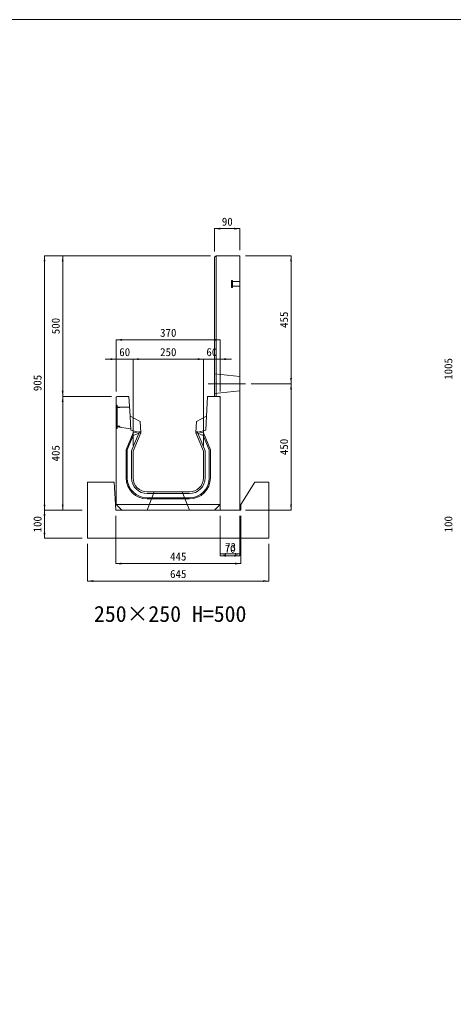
# Model space of a CAD drawing. Units: millimetres at full size; some dimension numbers follow another scale. Extents: x -7442 to 51876, y 9625 to 40052.
# Drawn here: x -5049 to -3505, y 34826 to 38301 of the extents above; entities that cross this region are included whole.
import ezdxf
from ezdxf.enums import TextEntityAlignment as Align

# ---------------------------------------------------------------- set-up
doc = ezdxf.new("R2010")
doc.units = ezdxf.units.MM
doc.header["$LTSCALE"] = 16
for name, pattern in [('DASHED', [7.5, 6, -1.5]), ('USER1', [13.5, 7.5, -6]), ('USER2', [285.75, 190.5, -31.75, 31.75, -31.75])]:
    doc.linetypes.add(name, pattern=pattern)
doc.layers.add('0_2', color=7, linetype='Continuous')
for name, color, linetype, lineweight in [('HOLE', 7, 'DASHED', 9), ('KIJUN', 5, 'Continuous', 9), ('WWAY', 5, 'Continuous', 9), ('寸法線', 7, 'Continuous', 9), ('本体', 2, 'Continuous', 13), ('補助線', 8, 'Continuous', 9), ('ｲﾝｻｰﾄ', 3, 'USER1', 9)]:
    doc.layers.add(name, color=color, linetype=linetype, lineweight=lineweight)
doc.styles.add('ＭＳ ゴシック', font='')
doc.styles.get('ＭＳ ゴシック').set_extended_font_data('MS Gothic')

# ---------------------------------------------------------------- blocks, each defined once
blk = doc.blocks.new('filled_arrow')
at = {"color": 0, "linetype": 'Continuous', "lineweight": -2}
blk.add_solid([(7.5, 1.25), (0, 0), (7.5, -1.25)], dxfattribs=at)

msp = doc.modelspace()

# ---------------------------------------------------------------- linework, layer by layer
at = {"layer": 'HOLE'}
msp.add_lwpolyline([(-4569.8, 36621.12), (-4469.8, 36621.12), (-4444.8, 36556.12), (-4594.8, 36556.12)], close=True, dxfattribs=at)
at = {"layer": 'KIJUN'}
for p, q in [((-4644.68, 36831.59), (-4644.55, 36821.46)), ((-4624.79, 36829.92), (-4617.8, 36831.12)), ((-4414.8, 36829.92), (-4421.8, 36831.12)), ((-4394.92, 36831.59), (-4395.05, 36821.46)), ((-4669.8, 36671.12), (-4669.8, 36771.11)), ((-4594.8, 36621.12), (-4444.8, 36621.12)), ((-4444.8, 36615.12), (-4594.8, 36615.12)), ((-4594.8, 36600.12), (-4444.8, 36600.12)), ((-4444.8, 36596.12), (-4594.8, 36596.12))]:
    msp.add_line(p, q, dxfattribs=at)
at = {"layer": 'KIJUN', "color": 7, "lineweight": 13}
msp.add_line((-4444.8, 36621.12), (-4594.8, 36621.12), dxfattribs=at)
at = {"layer": 'KIJUN', "color": 7}
msp.add_line((-4334.8, 36576.12), (-4704.8, 36576.12), dxfattribs=at)
at = {"layer": 'KIJUN', "color": 7, "lineweight": 13}
for points in [[(-4619.8, 36871.12), (-4655.8, 36891.12), (-4659.8, 36961.12), (-4701.8, 36961.12), (-4704.8, 36958.12), (-4704.8, 36576.12), (-4684.8, 36556.12), (-4354.8, 36556.12), (-4334.8, 36576.12), (-4334.8, 36958.12), (-4337.8, 36961.12), (-4379.8, 36961.12), (-4383.8, 36891.12), (-4419.8, 36871.12), (-4421.8, 36831.12), (-4394.8, 36766.12), (-4394.8, 36671.12)], [(-4644.8, 36671.12), (-4644.8, 36766.12), (-4617.8, 36831.12), (-4619.8, 36871.12)]]:
    msp.add_lwpolyline(points, dxfattribs=at)
at = {"layer": 'KIJUN', "color": 7, "linetype": 'DASHED', "lineweight": 13}
for points in [[(-4617.8, 36831.12), (-4653.13, 36841.12), (-4655.8, 36891.12)], [(-4421.8, 36831.12), (-4386.46, 36841.12), (-4383.8, 36891.12)]]:
    msp.add_lwpolyline(points, dxfattribs=at)
at = {"layer": 'KIJUN'}
for points in [[(-4669.8, 36771.11), (-4644.68, 36831.59), (-4618.05, 36836.15), (-4617.8, 36831.12), (-4644.8, 36766.12), (-4644.8, 36671.12)], [(-4394.8, 36671.12), (-4394.8, 36766.12), (-4421.8, 36831.12), (-4421.55, 36836.15), (-4394.92, 36831.59), (-4369.8, 36771.11), (-4369.8, 36671.12)], [(-4650.8, 36671.12), (-4650.8, 36767.32), (-4624.79, 36829.92), (-4644.55, 36821.46), (-4665.8, 36770.31), (-4665.8, 36671.12)], [(-4373.8, 36671.12), (-4373.8, 36770.31), (-4395.05, 36821.46), (-4414.8, 36829.92), (-4388.8, 36767.32), (-4388.8, 36671.12)]]:
    msp.add_lwpolyline(points, dxfattribs=at)
for centre, radius, start, end in [((-4594.8, 36671.12), 75, 180, 270), ((-4594.8, 36671.12), 71, 180, 270), ((-4594.8, 36671.12), 56, 180, 270), ((-4594.8, 36671.12), 50, 180, 270), ((-4444.8, 36671.12), 71, 270, 0), ((-4444.8, 36671.12), 56, 270, 0), ((-4444.8, 36671.12), 50, 270, 0), ((-4444.8, 36671.12), 75, 270, 0)]:
    msp.add_arc(centre, radius, start, end, dxfattribs=at)
at = {"layer": 'KIJUN', "color": 7, "lineweight": 13}
for centre, start, end in [((-4594.8, 36671.12), 180, 270), ((-4444.8, 36671.12), 270, 0)]:
    msp.add_arc(centre, 50, start, end, dxfattribs=at)
at = {"layer": 'WWAY', "color": 7, "linetype": 'DASHED', "lineweight": 13}
for points in [[(-4704.8, 36931.12), (-4701.6, 36929.12), (-4701.6, 36847.12), (-4704.8, 36845.12)], [(-4657.63, 36923.12), (-4701.6, 36923.12), (-4701.6, 36929.12), (-4704.8, 36931.12)], [(-4704.8, 36845.12), (-4701.6, 36847.12), (-4701.6, 36853.12), (-4653.4, 36846.12)]]:
    msp.add_lwpolyline(points, dxfattribs=at)
at = {"layer": 'WWAY'}
for points in [[(-4703.6, 36928.12), (-4701.6, 36928.12), (-4701.6, 36848.12), (-4703.6, 36848.12)], [(-4701.6, 36923.12), (-4691.6, 36923.12), (-4691.6, 36921.12), (-4701.6, 36921.12)], [(-4701.6, 36855.12), (-4691.6, 36855.12), (-4691.6, 36853.12), (-4701.6, 36853.12)]]:
    msp.add_lwpolyline(points, close=True, dxfattribs=at)
at = {"layer": '寸法線'}
for p, q in [((-4354.8, 37557.56), (-4264.8, 37557.56)), ((-4354.8, 37476.12), (-4354.8, 37557.56)), ((-4264.8, 37481.12), (-4264.8, 37557.56)), ((-4960.18, 36556.12), (-4960.18, 37461.12)), ((-4369.8, 37461.12), (-4960.18, 37461.12)), ((-4895.54, 36961.12), (-4895.54, 37461.12)), ((-4369.8, 37461.12), (-4895.54, 37461.12)), ((-4244.8, 37461.12), (-4082.94, 37461.12)), ((-4082.94, 37006.12), (-4082.94, 37461.12)), ((-4704.8, 37162.13), (-4334.8, 37162.13)), ((-4704.8, 36978.12), (-4704.8, 37162.13)), ((-4334.8, 36978.12), (-4334.8, 37162.13)), ((-4744.8, 37093.46), (-4604.8, 37093.46)), ((-4704.8, 36978.12), (-4704.8, 37093.46)), ((-4644.8, 37093.46), (-4394.8, 37093.46)), ((-4644.8, 36786.12), (-4644.8, 37093.46)), ((-4644.8, 36786.12), (-4644.8, 37093.46)), ((-4434.8, 37093.46), (-4294.8, 37093.46)), ((-4394.8, 36786.12), (-4394.8, 37093.46)), ((-4394.8, 36786.12), (-4394.8, 37093.46)), ((-4334.8, 36978.12), (-4334.8, 37093.46)), ((-4224.8, 37006.12), (-4082.94, 37006.12)), ((-4224.8, 37006.12), (-4082.94, 37006.12)), ((-4082.94, 36556.12), (-4082.94, 37006.12)), ((-4895.54, 36556.12), (-4895.54, 36961.12)), ((-4721.8, 36961.12), (-4895.54, 36961.12)), ((-4721.8, 36961.12), (-4895.54, 36961.12)), ((-4826.8, 36556.12), (-4960.18, 36556.12)), ((-4960.18, 36456.12), (-4960.18, 36556.12)), ((-4826.8, 36556.12), (-4960.18, 36556.12)), ((-4826.8, 36556.12), (-4895.54, 36556.12)), ((-4334.8, 36536.12), (-4334.8, 36394.12)), ((-4264.8, 36536.12), (-4264.8, 36394.12)), ((-4244.8, 36556.12), (-4082.94, 36556.12)), ((-4826.8, 36456.12), (-4960.18, 36456.12)), ((-4806.8, 36436.12), (-4806.8, 36304.19)), ((-4161.8, 36436.12), (-4161.8, 36304.19)), ((-4334.8, 36394.12), (-4264.8, 36394.12)), ((-4806.8, 36304.19), (-4161.8, 36304.19))]:
    msp.add_line(p, q, dxfattribs=at)
at = {"layer": '寸法線', "linetype": 'USER2'}
msp.add_line((-4244.8, 37006.12), (-4377.74, 37006.12), dxfattribs=at)
at = {"layer": '本体', "color": 4, "lineweight": 5}
msp.add_line((-4349.8, 37461.12), (-4349.8, 36961.12), dxfattribs=at)
at = {"layer": '本体', "linetype": 'USER1', "lineweight": 9}
for p, q in [((-4354.8, 37041.12), (-4264.8, 37031.12)), ((-4354.8, 36971.12), (-4264.8, 36981.12))]:
    msp.add_line(p, q, dxfattribs=at)
at = {"layer": '本体'}
for p, q in [((-4806.8, 36656.12), (-4806.8, 36456.12)), ((-4711.8, 36656.12), (-4806.8, 36656.12)), ((-4706.8, 36556.12), (-4711.8, 36656.12)), ((-4211.8, 36656.12), (-4261.8, 36576.13)), ((-4161.8, 36656.12), (-4211.8, 36656.12)), ((-4161.8, 36656.12), (-4161.8, 36456.12)), ((-4261.8, 36576.13), (-4261.8, 36556.12)), ((-4706.8, 36556.12), (-4261.8, 36556.12)), ((-4161.8, 36456.12), (-4806.8, 36456.12))]:
    msp.add_line(p, q, dxfattribs=at)
msp.add_lwpolyline([(-4354.8, 36961.12), (-4334.8, 36961.12), (-4334.8, 36556.12), (-4264.8, 36556.12), (-4264.8, 37461.12), (-4349.8, 37461.12), (-4354.8, 37456.12)], close=True, dxfattribs=at)
at = {"layer": '補助線'}
for p, q in [((-4706.8, 36536.12), (-4706.8, 36366.16)), ((-4334.8, 36536.12), (-4334.8, 36400.35)), ((-4261.8, 36536.12), (-4261.8, 36366.16)), ((-4261.8, 36536.12), (-4261.8, 36400.35)), ((-4334.8, 36400.35), (-4261.8, 36400.35)), ((-4706.8, 36366.16), (-4261.8, 36366.16))]:
    msp.add_line(p, q, dxfattribs=at)
at = {"layer": '補助線', "color": 1, "lineweight": 13}
msp.add_lwpolyline([(-7441.74, 38301.41), (2512.8, 38301.41), (2512.8, 31351.52), (-7441.74, 31351.52)], close=True, dxfattribs=at)
at = {"layer": 'ｲﾝｻｰﾄ'}
for p, q in [((-4294.8, 37373.62), (-4294.8, 37348.62)), ((-4291.8, 37373.62), (-4294.8, 37373.62)), ((-4291.8, 37373.62), (-4291.8, 37348.62)), ((-4264.8, 37369.62), (-4291.8, 37369.62)), ((-4264.8, 37369.62), (-4264.8, 37352.62)), ((-4291.8, 37348.62), (-4294.8, 37348.62)), ((-4264.8, 37352.62), (-4291.8, 37352.62))]:
    msp.add_line(p, q, dxfattribs=at)

# ---------------------------------------------------------------- block references
at = {"layer": '寸法線', "xscale": 2.67, "yscale": 2.67}
for p in [(-4354.8, 37557.56), (-4704.8, 37162.13), (-4644.8, 37093.46), (-4644.8, 37093.46), (-4334.8, 37093.46), (-4334.8, 36394.12), (-4806.8, 36304.19)]:
    msp.add_blockref('filled_arrow', p, dxfattribs=at)
for p, rotation in [((-4264.8, 37557.56), 180), ((-4960.18, 37461.12), 270), ((-4895.54, 37461.12), 270), ((-4082.94, 37461.12), 270), ((-4334.8, 37162.13), 180), ((-4704.8, 37093.46), 180), ((-4394.8, 37093.46), 180), ((-4394.8, 37093.46), 180), ((-4082.94, 37006.12), 90), ((-4895.54, 36961.12), 90), ((-4082.94, 37006.12), 270), ((-4895.54, 36961.12), 270), ((-4960.18, 36556.12), 90), ((-4895.54, 36556.12), 90), ((-4082.94, 36556.12), 90), ((-4960.18, 36556.12), 270), ((-4960.18, 36456.12), 90), ((-4264.8, 36394.12), 180), ((-4161.8, 36304.19), 180)]:
    msp.add_blockref('filled_arrow', p, dxfattribs=dict(at, rotation=rotation))
at = {"layer": '補助線', "xscale": 2.67, "yscale": 2.67}
for p in [(-4334.8, 36400.35), (-4706.8, 36366.16)]:
    msp.add_blockref('filled_arrow', p, dxfattribs=at)
at = {"layer": '補助線', "xscale": 2.67, "yscale": 2.67, "rotation": 180}
for p in [(-4261.8, 36400.35), (-4261.8, 36366.16)]:
    msp.add_blockref('filled_arrow', p, dxfattribs=at)

# ---------------------------------------------------------------- texts
at = {"layer": '0_2', "style": 'ＭＳ ゴシック'}
msp.add_text('250×250 H=500', height=56.96, dxfattribs=at).set_placement((-4784.26, 36141.68), align=Align.BOTTOM_LEFT)
at = {"layer": '寸法線', "style": 'ＭＳ ゴシック'}
for s, p in [('90', (-4309.8, 37582.56)), ('370', (-4519.8, 37187.13)), ('60', (-4674.8, 37118.46)), ('250', (-4519.8, 37118.46)), ('60', (-4364.8, 37118.46)), ('70', (-4299.8, 36419.12)), ('645', (-4484.3, 36329.19))]:
    msp.add_text(s, height=28.48, dxfattribs=at).set_placement(p, align=Align.MIDDLE_CENTER)
for s, p in [('455', (-4107.94, 37233.62)), ('500', (-4920.54, 37211.12)), ('1005', (-3523.12, 37058.62)), ('905', (-4985.18, 37008.62)), ('450', (-4107.94, 36781.12)), ('405', (-4920.54, 36758.62)), ('100', (-4985.18, 36506.12)), ('100', (-3523.12, 36506.12))]:
    msp.add_text(s, height=28.48, rotation=90, dxfattribs=at).set_placement(p, align=Align.MIDDLE_CENTER)
at = {"layer": '補助線', "style": 'ＭＳ ゴシック'}
for s, p in [('73', (-4298.3, 36425.35)), ('445', (-4484.3, 36391.16))]:
    msp.add_text(s, height=28.48, dxfattribs=at).set_placement(p, align=Align.MIDDLE_CENTER)

doc.saveas('drawing.dxf')
